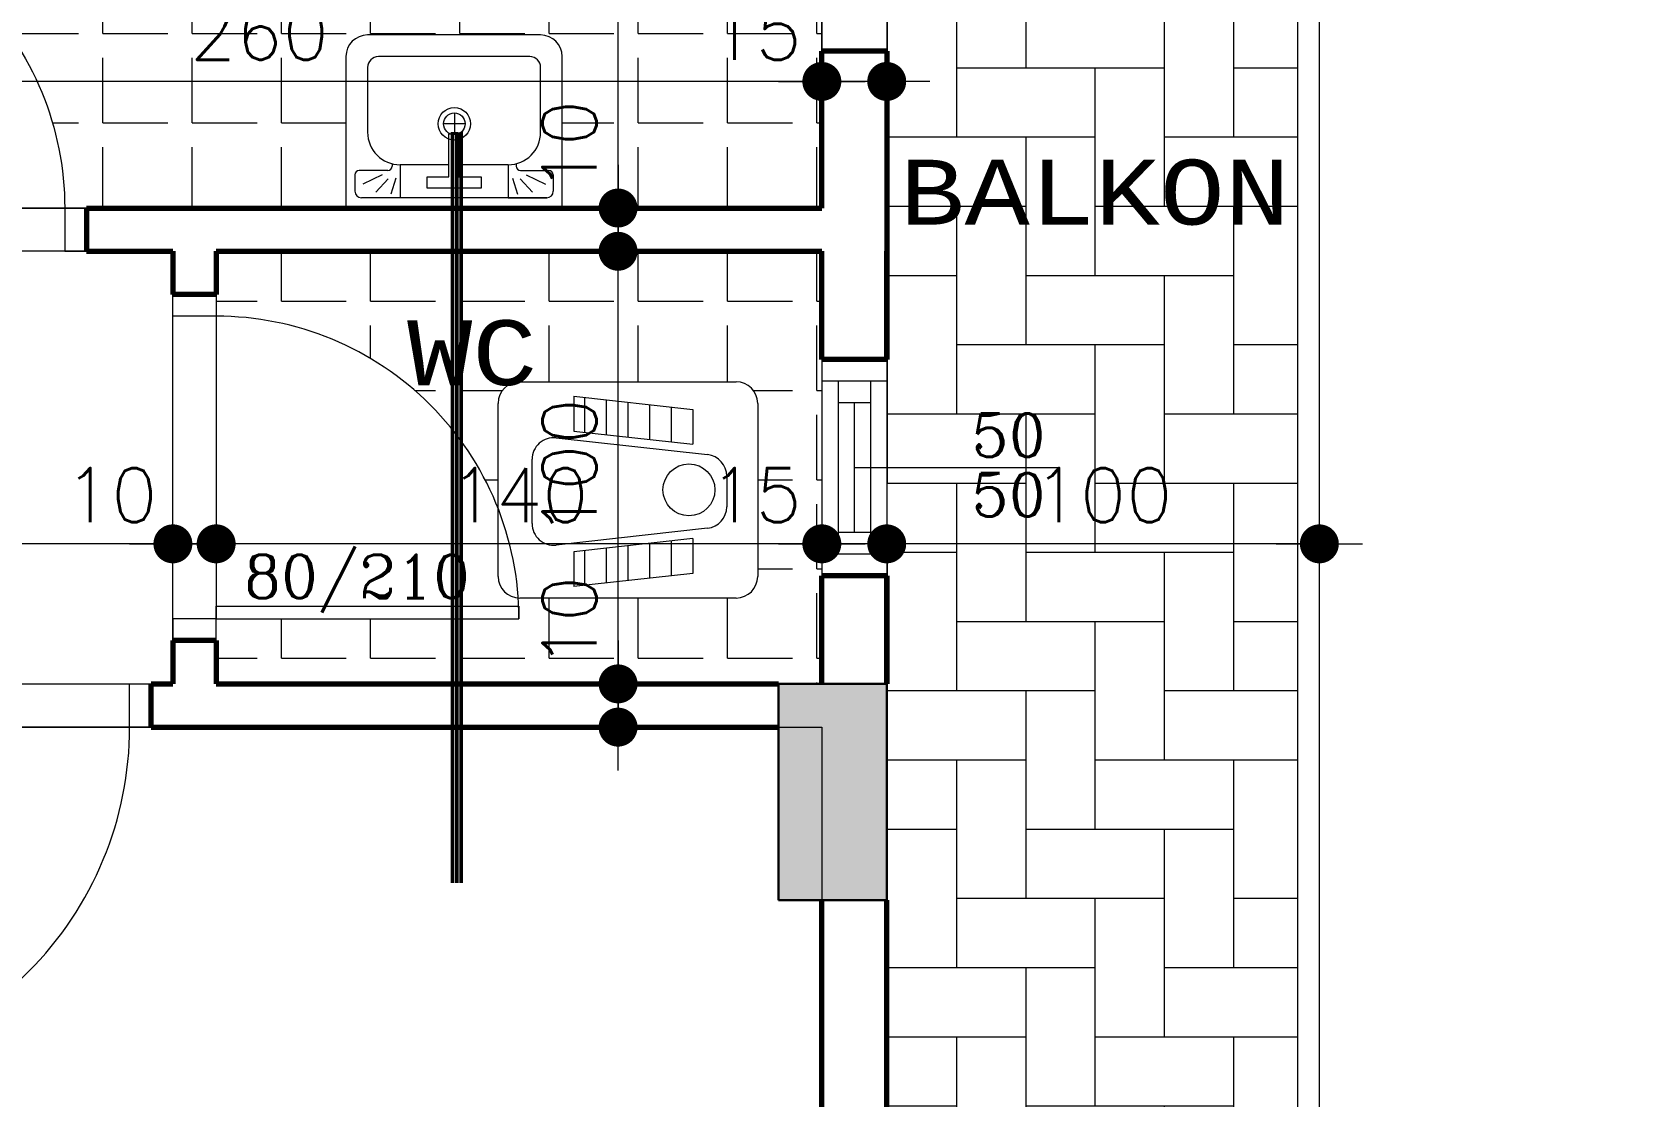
# Model space of a CAD drawing. Header units: millimetres. Extents: x 35860 to 71103, y -11298 to -8385.
# Drawn here: x 47753.6 to 48126.7, y -10413.8 to -10167.8 of the extents above; entities that cross this region are included whole.
import ezdxf
from ezdxf.enums import TextEntityAlignment as Align

# ---------------------------------------------------------------- set-up
doc = ezdxf.new("R2010")
doc.units = ezdxf.units.MM
doc.header["$MEASUREMENT"] = 0
doc.layers.get('0').update_dxf_attribs({"lineweight": 15})
doc.layers.get('Defpoints').update_dxf_attribs({"lineweight": 20})
for name, color, linetype, lineweight in [('02', 2, 'Continuous', 20), ('03_Yazı', 1, 'Continuous', 30), ('05', 4, 'Continuous', 50), ('07', 3, 'Continuous', 70), ('Aks&Tefriş', 5, 'Continuous', 20), ('Kolon', 6, 'Continuous', 30), ('Merd&Balkon', 40, 'Continuous', 20), ('Ölçü', 140, 'Continuous', 20)]:
    doc.layers.add(name, color=color, linetype=linetype, lineweight=lineweight)
doc.layers.add('Lay_X', color=45, linetype='Continuous', lineweight=13, plot=False)
doc.styles.add('0', font='txt.shx')
doc.styles.add('C3', font='', dxfattribs={"height": 15})
doc.styles.add('ROMANC', font='romanc', dxfattribs={"height": 0.11})
doc.styles.get('C3').set_extended_font_data('Courier New Tur')
doc.dimstyles.new('2', dxfattribs={"dimtxt": 12.5, "dimasz": 1, "dimexe": 0, "dimexo": 0, "dimgap": 5, "dimtad": 1, "dimdec": 0, "dimlfac": -1, "dimzin": 12, "dimdsep": 46, "dimtxsty": '0', "dimblk": 'DOT', "dimcen": 2.5, "dimse1": 1, "dimse2": 1, "dimclrd": 256, "dimclrt": 1, "dimadec": 0, "dimazin": 0, "dimtfac": 1, "dimtdec": 0, "dimtmove": 0, "dimatfit": 0, "dimldrblk": 'DOT', "dimfxl": 1, "dimtolj": 1, "dimtzin": 0, "dimlwd": -1, "dimarcsym": 0})
doc.dimstyles.new('_VI80I', dxfattribs={"dimtxt": 15, "dimasz": 1, "dimexe": 0, "dimexo": 100, "dimgap": 5, "dimtad": 1, "dimdec": 0, "dimlfac": -1, "dimzin": 12, "dimdsep": 46, "dimtxsty": '0', "dimblk1": 'DOT80_2', "dimblk2": 'DOT80_1', "dimsah": 1, "dimcen": 2.5, "dimse1": 1, "dimse2": 1, "dimclrd": 256, "dimclrt": 1, "dimadec": 8, "dimazin": 0, "dimtfac": 1, "dimtdec": 0, "dimtmove": 0, "dimatfit": 0, "dimldrblk": 'DOT', "dimfxl": 1, "dimtolj": 1, "dimtzin": 0, "dimlwd": -1, "dimarcsym": 0})
pattern_1 = [(0, (-2080.745, 0), (0, 20.625), [15, -5.625]), (90, (-2080.745, 0), (-20.625, 1e-15), [15, -5.625])]

# ---------------------------------------------------------------- blocks, each defined once
blk = doc.blocks.new('DOT')
at = {"color": 0}
blk.add_line((-10, 0), (10, 0), dxfattribs=at)
at = {"color": 0, "const_width": 4.5}
blk.add_lwpolyline([(-2.25, 0, 1), (2.25, 0, 1)], format="xyb", close=True, dxfattribs=at)
blk = doc.blocks.new('*D591')
at = {"layer": 'Defpoints', "color": 0, "transparency": 16777216}
for p in [(48051.06, -10055.92), (47951.06, -10286.05), (47951.06, -10293.42)]:
    blk.add_point(p, dxfattribs=at)
at = {"layer": 'Ölçü', "transparency": 16777216}
blk.add_line((48050.06, -10286.05), (47952.06, -10286.05), dxfattribs=at)
at = {"layer": 'Ölçü', "transparency": 16777216, "rotation": 180}
blk.add_blockref('DOT', (47951.06, -10286.05), dxfattribs=at)
at = {"layer": 'Ölçü', "transparency": 16777216}
blk.add_blockref('DOT', (48051.06, -10286.05), dxfattribs=at)
at = {"layer": 'Ölçü', "color": 1, "transparency": 16777216, "insert": (48001.06, -10274.8), "char_height": 12.5, "attachment_point": 5, "style": '0'}
blk.add_mtext('\\A1;100', dxfattribs=at)
blk = doc.blocks.new('*D592')
at = {"layer": 'Defpoints', "color": 0, "transparency": 16777216}
for p in [(47936.06, -10286.05), (47936.06, -10293.42), (47951.06, -10293.42)]:
    blk.add_point(p, dxfattribs=at)
at = {"layer": 'Ölçü', "transparency": 16777216}
for p, q in [((47935.06, -10286.05), (47907.39, -10286.05)), ((47951.06, -10286.05), (47936.06, -10286.05)), ((47952.06, -10286.05), (47953.06, -10286.05))]:
    blk.add_line(p, q, dxfattribs=at)
blk.add_blockref('DOT', (47936.06, -10286.05), dxfattribs=at)
at = {"layer": 'Ölçü', "transparency": 16777216, "rotation": 180}
blk.add_blockref('DOT', (47951.06, -10286.05), dxfattribs=at)
at = {"layer": 'Ölçü', "color": 1, "transparency": 16777216, "insert": (47920.73, -10274.8), "char_height": 12.5, "attachment_point": 5, "style": '0'}
blk.add_mtext('\\A1;15', dxfattribs=at)
blk = doc.blocks.new('*D593')
at = {"layer": 'Defpoints', "color": 0, "transparency": 16777216}
for p in [(47796.06, -10286.05), (47936.06, -10293.42), (47796.06, -10308.42)]:
    blk.add_point(p, dxfattribs=at)
at = {"layer": 'Ölçü', "transparency": 16777216}
blk.add_line((47935.06, -10286.05), (47797.06, -10286.05), dxfattribs=at)
at = {"layer": 'Ölçü', "transparency": 16777216, "rotation": 180}
blk.add_blockref('DOT', (47796.06, -10286.05), dxfattribs=at)
at = {"layer": 'Ölçü', "transparency": 16777216}
blk.add_blockref('DOT', (47936.06, -10286.05), dxfattribs=at)
at = {"layer": 'Ölçü', "color": 1, "transparency": 16777216, "insert": (47866.06, -10274.8), "char_height": 12.5, "attachment_point": 5, "style": '0'}
blk.add_mtext('\\A1;140', dxfattribs=at)
blk = doc.blocks.new('*D594')
at = {"layer": 'Defpoints', "color": 0, "transparency": 16777216}
for p in [(47786.06, -10286.05), (47786.06, -10308.42), (47796.06, -10308.42)]:
    blk.add_point(p, dxfattribs=at)
at = {"layer": 'Ölçü', "transparency": 16777216}
for p, q in [((47785.06, -10286.05), (47759.48, -10286.05)), ((47796.06, -10286.05), (47786.06, -10286.05)), ((47797.06, -10286.05), (47798.06, -10286.05))]:
    blk.add_line(p, q, dxfattribs=at)
blk.add_blockref('DOT', (47786.06, -10286.05), dxfattribs=at)
at = {"layer": 'Ölçü', "transparency": 16777216, "rotation": 180}
blk.add_blockref('DOT', (47796.06, -10286.05), dxfattribs=at)
at = {"layer": 'Ölçü', "color": 1, "transparency": 16777216, "insert": (47771.77, -10274.8), "char_height": 12.5, "attachment_point": 5, "style": '0'}
blk.add_mtext('\\A1;10', dxfattribs=at)
blk = doc.blocks.new('*D595')
at = {"layer": 'Defpoints', "color": 0, "transparency": 16777216}
for p in [(47376.06, -10218.42), (47376.06, -10286.05), (47786.06, -10308.42)]:
    blk.add_point(p, dxfattribs=at)
at = {"layer": 'Ölçü', "transparency": 16777216}
blk.add_line((47785.06, -10286.05), (47377.06, -10286.05), dxfattribs=at)
at = {"layer": 'Ölçü', "transparency": 16777216, "rotation": 180}
blk.add_blockref('DOT', (47376.06, -10286.05), dxfattribs=at)
at = {"layer": 'Ölçü', "transparency": 16777216}
blk.add_blockref('DOT', (47786.06, -10286.05), dxfattribs=at)
at = {"layer": 'Ölçü', "color": 1, "transparency": 16777216, "insert": (47581.06, -10274.8), "char_height": 12.5, "attachment_point": 5, "style": '0'}
blk.add_mtext('\\A1;410', dxfattribs=at)
blk = doc.blocks.new('*D606')
at = {"layer": 'Defpoints', "color": 0, "transparency": 16777216}
for p in [(47936.06, -10172.17), (47951.06, -10172.17), (47936.06, -10179.16)]:
    blk.add_point(p, dxfattribs=at)
at = {"layer": 'Ölçü', "transparency": 16777216}
for p, q in [((47935.06, -10179.16), (47907.39, -10179.16)), ((47951.06, -10179.16), (47936.06, -10179.16)), ((47952.06, -10179.16), (47953.06, -10179.16))]:
    blk.add_line(p, q, dxfattribs=at)
blk.add_blockref('DOT', (47936.06, -10179.16), dxfattribs=at)
at = {"layer": 'Ölçü', "transparency": 16777216, "rotation": 180}
blk.add_blockref('DOT', (47951.06, -10179.16), dxfattribs=at)
at = {"layer": 'Ölçü', "color": 1, "transparency": 16777216, "insert": (47920.73, -10167.91), "char_height": 12.5, "attachment_point": 5, "style": '0'}
blk.add_mtext('\\A1;15', dxfattribs=at)
blk = doc.blocks.new('*D607')
at = {"layer": 'Defpoints', "color": 0, "transparency": 16777216}
for p in [(47936.06, -10172.17), (47676.06, -10179.16), (47676.06, -10208.42)]:
    blk.add_point(p, dxfattribs=at)
at = {"layer": 'Ölçü', "transparency": 16777216}
blk.add_line((47935.06, -10179.16), (47677.06, -10179.16), dxfattribs=at)
at = {"layer": 'Ölçü', "transparency": 16777216, "rotation": 180}
blk.add_blockref('DOT', (47676.06, -10179.16), dxfattribs=at)
at = {"layer": 'Ölçü', "transparency": 16777216}
blk.add_blockref('DOT', (47936.06, -10179.16), dxfattribs=at)
at = {"layer": 'Ölçü', "color": 1, "transparency": 16777216, "insert": (47806.06, -10167.91), "char_height": 12.5, "attachment_point": 5, "style": '0'}
blk.add_mtext('\\A1;260', dxfattribs=at)
blk = doc.blocks.new('*D676')
at = {"layer": 'Defpoints', "color": 0, "transparency": 16777216}
for p in [(47888.96, -10318.42), (47926.06, -10318.42), (47926.06, -10328.42)]:
    blk.add_point(p, dxfattribs=at)
at = {"layer": 'Ölçü', "transparency": 16777216}
for p, q in [((47888.96, -10317.42), (47888.96, -10291.84)), ((47888.96, -10328.42), (47888.96, -10318.42)), ((47888.96, -10329.42), (47888.96, -10330.42))]:
    blk.add_line(p, q, dxfattribs=at)
for p, rotation in [((47888.96, -10318.42), 270), ((47888.96, -10328.42), 90)]:
    blk.add_blockref('DOT', p, dxfattribs=dict(at, rotation=rotation))
at = {"layer": 'Ölçü', "color": 1, "transparency": 16777216, "insert": (47877.71, -10304.13), "char_height": 12.5, "attachment_point": 5, "rotation": 90, "style": '0'}
blk.add_mtext('\\A1;10', dxfattribs=at)
blk = doc.blocks.new('*D677')
at = {"layer": 'Defpoints', "color": 0, "transparency": 16777216}
for p in [(47888.96, -10218.42), (47936.06, -10218.42), (47926.06, -10318.42)]:
    blk.add_point(p, dxfattribs=at)
at = {"layer": 'Ölçü', "transparency": 16777216}
blk.add_line((47888.96, -10317.42), (47888.96, -10219.42), dxfattribs=at)
for p, rotation in [((47888.96, -10218.42), 90), ((47888.96, -10318.42), 270)]:
    blk.add_blockref('DOT', p, dxfattribs=dict(at, rotation=rotation))
at = {"layer": 'Ölçü', "color": 1, "transparency": 16777216, "insert": (47877.71, -10268.42), "char_height": 12.5, "attachment_point": 5, "rotation": 90, "style": '0'}
blk.add_mtext('\\A1;100', dxfattribs=at)
blk = doc.blocks.new('*D678')
at = {"layer": 'Defpoints', "color": 0, "transparency": 16777216}
for p in [(47888.96, -10208.42), (47936.06, -10208.42), (47936.06, -10218.42)]:
    blk.add_point(p, dxfattribs=at)
at = {"layer": 'Ölçü', "transparency": 16777216}
for p, q in [((47888.96, -10207.42), (47888.96, -10181.84)), ((47888.96, -10218.42), (47888.96, -10208.42)), ((47888.96, -10219.42), (47888.96, -10220.42))]:
    blk.add_line(p, q, dxfattribs=at)
for p, rotation in [((47888.96, -10208.42), 270), ((47888.96, -10218.42), 90)]:
    blk.add_blockref('DOT', p, dxfattribs=dict(at, rotation=rotation))
at = {"layer": 'Ölçü', "color": 1, "transparency": 16777216, "insert": (47877.71, -10194.13), "char_height": 12.5, "attachment_point": 5, "rotation": 90, "style": '0'}
blk.add_mtext('\\A1;10', dxfattribs=at)
blk = doc.blocks.new('*D679')
at = {"layer": 'Defpoints', "color": 0, "transparency": 16777216}
for p in [(47888.96, -10005.92), (47951.06, -10005.92), (47936.06, -10208.42)]:
    blk.add_point(p, dxfattribs=at)
at = {"layer": 'Ölçü', "transparency": 16777216}
blk.add_line((47888.96, -10207.42), (47888.96, -10006.92), dxfattribs=at)
for p, rotation in [((47888.96, -10005.92), 90), ((47888.96, -10208.42), 270)]:
    blk.add_blockref('DOT', p, dxfattribs=dict(at, rotation=rotation))
at = {"layer": 'Ölçü', "color": 1, "transparency": 16777216, "insert": (47877.71, -10107.17), "char_height": 12.5, "attachment_point": 5, "rotation": 90, "style": '0'}
blk.add_mtext('\\A1;202', dxfattribs=at)
blk = doc.blocks.new('DOT80_2')
at = {"color": 0}
blk.add_line((0, 0), (0, -80), dxfattribs=at)
blk.add_blockref('DOT', (0, 0))
blk = doc.blocks.new('DOT80_1')
at = {"color": 0}
blk.add_line((0, 0), (0, 80), dxfattribs=at)
blk.add_blockref('DOT', (0, 0))
blk = doc.blocks.new('*D866')
at = {"layer": 'Aks&Tefriş', "transparency": 16777216}
blk.add_line((48228.66, -10432.42), (48228.66, -10294.42), dxfattribs=at)
at = {"layer": 'Defpoints', "color": 0, "transparency": 16777216}
for p in [(47951.06, -10293.42), (48228.66, -10293.42), (47951.06, -10433.42)]:
    blk.add_point(p, dxfattribs=at)
at = {"layer": 'Aks&Tefriş', "transparency": 16777216}
for name, p, rotation in [('DOT80_1', (48228.66, -10293.42), 90), ('DOT80_2', (48228.66, -10433.42), 270)]:
    blk.add_blockref(name, p, dxfattribs=dict(at, rotation=rotation))
at = {"layer": 'Aks&Tefriş', "color": 1, "transparency": 16777216, "insert": (48216.16, -10363.42), "char_height": 15, "attachment_point": 5, "rotation": 90, "style": '0'}
blk.add_mtext('\\A1;140', dxfattribs=at)
blk = doc.blocks.new('*D867')
at = {"layer": 'Aks&Tefriş', "transparency": 16777216}
blk.add_line((48228.66, -10292.42), (48228.66, -10244.42), dxfattribs=at)
at = {"layer": 'Defpoints', "color": 0, "transparency": 16777216}
for p in [(47951.06, -10243.42), (48228.66, -10243.42), (47951.06, -10293.42)]:
    blk.add_point(p, dxfattribs=at)
at = {"layer": 'Aks&Tefriş', "transparency": 16777216}
for name, p, rotation in [('DOT80_1', (48228.66, -10243.42), 90), ('DOT80_2', (48228.66, -10293.42), 270)]:
    blk.add_blockref(name, p, dxfattribs=dict(at, rotation=rotation))
at = {"layer": 'Aks&Tefriş', "color": 1, "transparency": 16777216, "insert": (48216.16, -10268.42), "char_height": 15, "attachment_point": 5, "rotation": 90, "style": '0'}
blk.add_mtext('\\A1;50', dxfattribs=at)
blk = doc.blocks.new('*D868')
at = {"layer": 'Aks&Tefriş', "transparency": 16777216}
blk.add_line((48228.66, -10242.42), (48228.66, -10173.17), dxfattribs=at)
at = {"layer": 'Defpoints', "color": 0, "transparency": 16777216}
for p in [(47951.06, -10172.17), (48228.66, -10172.17), (47951.06, -10243.42)]:
    blk.add_point(p, dxfattribs=at)
at = {"layer": 'Aks&Tefriş', "transparency": 16777216}
for name, p, rotation in [('DOT80_1', (48228.66, -10172.17), 90), ('DOT80_2', (48228.66, -10243.42), 270)]:
    blk.add_blockref(name, p, dxfattribs=dict(at, rotation=rotation))
at = {"layer": 'Aks&Tefriş', "color": 1, "transparency": 16777216, "insert": (48216.16, -10207.8), "char_height": 15, "attachment_point": 5, "rotation": 90, "style": '0'}
blk.add_mtext('\\A1;71', dxfattribs=at)
blk = doc.blocks.new('*D869')
at = {"layer": 'Aks&Tefriş', "transparency": 16777216}
blk.add_line((48228.66, -10171.17), (48228.66, -10123.17), dxfattribs=at)
at = {"layer": 'Defpoints', "color": 0, "transparency": 16777216}
for p in [(47951.06, -10122.17), (48228.66, -10122.17), (47951.06, -10172.17)]:
    blk.add_point(p, dxfattribs=at)
at = {"layer": 'Aks&Tefriş', "transparency": 16777216}
for name, p, rotation in [('DOT80_1', (48228.66, -10122.17), 90), ('DOT80_2', (48228.66, -10172.17), 270)]:
    blk.add_blockref(name, p, dxfattribs=dict(at, rotation=rotation))
at = {"layer": 'Aks&Tefriş', "color": 1, "transparency": 16777216, "insert": (48216.16, -10147.17), "char_height": 15, "attachment_point": 5, "rotation": 90, "style": '0'}
blk.add_mtext('\\A1;50', dxfattribs=at)

msp = doc.modelspace()

# ---------------------------------------------------------------- hatches: boundary and pattern name
h = msp.add_hatch()
h.set_pattern_fill('ANSI33', color=256, scale=30, style=0)
h.paths.add_polyline_path([(47466.06, -9402.81), (47466.06, -9351.71), (47491.06, -9352.81), (47491.06, -9402.81)])
h.paths.add_polyline_path([(47951.06, -9983.42), (47891.06, -9983.42), (47891.06, -10013.42), (47951.06, -10013.42)])
h.paths.add_polyline_path([(47926.06, -9628.42), (47951.06, -9628.42), (47951.06, -9678.42), (47926.06, -9678.42)])
h.paths.add_polyline_path([(47491.06, -9638.42), (47491.06, -9678.42), (47466.06, -9678.42), (47466.06, -9638.42)])
h.paths.add_polyline_path([(47926.06, -10368.42), (47951.06, -10368.42), (47951.06, -10318.42), (47926.06, -10318.42)])
h.paths.add_polyline_path([(47491.06, -10368.42), (47491.06, -10318.42), (47466.06, -10318.42), (47466.06, -10368.42)])
h.paths.add_polyline_path([(47926.06, -9423.08), (47926.06, -9371.98), (47951.06, -9373.08), (47951.06, -9423.08)])
h.paths.add_polyline_path([(47661.06, -9360.3), (47686.06, -9361.4), (47686.06, -9411.4), (47661.06, -9411.4)])
h.paths.add_polyline_path([(47391.06, -10138.42), (47366.06, -10138.42), (47366.06, -10073.42), (47391.06, -10073.42)])
h.paths.add_polyline_path([(47391.06, -9923.42), (47391.06, -9858.42), (47366.06, -9858.42), (47366.06, -9923.42)])
h.paths.add_polyline_path([(47661.06, -9873.42), (47661.06, -9878.42), (47666.06, -9878.42), (47756.06, -9878.42), (47756.06, -9858.42), (47661.06, -9858.42)])
h.paths.add_polyline_path([(47661.06, -10133.42), (47661.06, -10118.42), (47756.06, -10118.42), (47756.06, -10138.42), (47661.06, -10138.42)])
h.paths.add_polyline_path([(47661.06, -10623.42), (47686.06, -10623.42), (47686.06, -10573.42), (47661.06, -10573.42)])
h.paths.add_polyline_path([(47491.06, -10623.42), (47491.06, -10573.42), (47466.06, -10573.42), (47466.06, -10623.42)])
h.paths.add_polyline_path([(47926.06, -10623.42), (47926.06, -10573.42), (47951.06, -10573.42), (47951.06, -10623.42)])
h.paths.add_polyline_path([(47051.06, -9384.52), (47051.06, -9333.42), (47076.06, -9334.52), (47076.06, -9384.52)])
h.paths.add_polyline_path([(47101.06, -9678.42), (47051.06, -9678.42), (47051.06, -9653.42), (47101.06, -9653.42)])
h.paths.add_polyline_path([(47091.06, -9893.42), (47051.06, -9893.42), (47051.06, -9923.42), (47091.06, -9923.42)])
h.paths.add_polyline_path([(47076.06, -10623.42), (47076.06, -10573.42), (47051.06, -10573.42), (47051.06, -10623.42)])
h.paths.add_polyline_path([(47101.06, -10318.42), (47051.06, -10318.42), (47051.06, -10343.42), (47101.06, -10343.42)])
h = msp.add_hatch()
h.set_pattern_fill('SERAMIK9,_O', color=256, scale=4, pattern_type=2)
h.set_pattern_definition([(0, (-2080.745, 0), (16, 16), [48, -16]), (90, (-2064.745, 0), (-16, -16), [48, -16])])
h.paths.add_polyline_path([(48046.06, -10061.67), (47951.06, -10061.67), (47951.06, -10122.17), (47951.06, -10172.17), (47951.06, -10243.42), (47951.06, -10293.42), (47951.06, -10318.42), (47951.06, -10368.42), (47951.06, -10433.42), (47951.06, -10553.42), (47951.06, -10573.42), (47951.06, -10623.42), (47951.06, -10668.42), (47951.06, -10673.42), (47936.06, -10673.42), (47936.06, -10743.42), (47951.06, -10743.42), (47951.06, -10748.42), (47951.06, -10768.42), (48046.06, -10768.42)])
h.paths.add_polyline_path([(47985.44, -10506.77), (48016.69, -10506.77), (48016.69, -10525.52), (47985.44, -10525.52)], flags=24)
h.paths.add_polyline_path([(47985.44, -10265.42), (48016.69, -10265.42), (48016.69, -10284.17), (47985.44, -10284.17)], flags=24)
h.paths.add_polyline_path([(47969.61, -10146.04), (47990.8, -10146.04), (47990.8, -10131.04), (47969.61, -10131.04)], flags=24)
h.paths.add_polyline_path([(47969.61, -10159.81), (47990.8, -10159.81), (47990.8, -10144.81), (47969.61, -10144.81)], flags=24)
h.paths.add_polyline_path([(47961.52, -10491.04), (47990.8, -10491.04), (47990.8, -10476.04), (47961.52, -10476.04)], flags=24)
h.paths.add_polyline_path([(47961.52, -10504.82), (47990.8, -10504.82), (47990.8, -10489.82), (47961.52, -10489.82)], flags=24)
h.paths.add_polyline_path([(47969.61, -10268.43), (47990.8, -10268.43), (47990.8, -10253.43), (47969.61, -10253.43)], flags=24)
h.paths.add_polyline_path([(47969.61, -10282.2), (47990.8, -10282.2), (47990.8, -10267.2), (47969.61, -10267.2)], flags=24)
h.paths.add_polyline_path([(47947.93, -10216.61), (48050.36, -10216.61), (48050.36, -10192.96), (47947.93, -10192.96)], flags=9)
h = msp.add_hatch()
h.set_pattern_fill('ANGLE', color=256, scale=75, style=0)
h.set_pattern_definition(pattern_1)
h.paths.add_polyline_path([(47936.06, -10065.92), (47756.06, -10065.92), (47756.06, -10138.42), (47694.06, -10138.42), (47694.06, -10138.49, -0.401712), (47761.06, -10208.42), (47826.06, -10208.42), (47826.06, -10173.42, -0.414214), (47831.06, -10168.42), (47871.06, -10168.42, -0.414214), (47876.06, -10173.42), (47876.06, -10208.42), (47936.06, -10208.42)])
h.paths.add_polyline_path([(47691.06, -10138.42), (47676.06, -10138.42), (47676.06, -10208.42), (47691.06, -10208.42)])
h.paths.add_polyline_path([(47909.27, -10158.54), (47932.19, -10158.54), (47932.19, -10177.29), (47909.27, -10177.29)], flags=24)
h.paths.add_polyline_path([(47787.31, -10158.54), (47824.81, -10158.54), (47824.81, -10177.29), (47787.31, -10177.29)], flags=24)
h.paths.add_polyline_path([(47868.33, -10204.55), (47868.33, -10183.71), (47887.08, -10183.71), (47887.08, -10204.55)], flags=25)
h.paths.add_polyline_path([(47868.33, -10125.92), (47868.33, -10088.42), (47887.08, -10088.42), (47887.08, -10125.92)], flags=24)
h.paths.add_polyline_path([(47761.75, -10125.6), (47873.82, -10125.6), (47873.82, -10104.53), (47761.75, -10104.53)], flags=24)
h.paths.add_polyline_path([(47765.6, -10141.17), (47866.75, -10141.17), (47866.75, -10121.33), (47765.6, -10121.33)], flags=24)
h.paths.add_polyline_path([(47774.05, -10110.96), (47860.72, -10110.96), (47860.72, -10087.3), (47774.05, -10087.3)], flags=24)
h = msp.add_hatch()
h.set_pattern_fill('ANGLE', color=256, scale=75, style=0)
h.set_pattern_definition(pattern_1)
h.paths.add_polyline_path([(47936.06, -10218.42), (47852.66, -10218.42), (47852.66, -10262.23, -0.063924), (47861.23, -10277.86), (47861.23, -10253.57, -0.414214), (47866.23, -10248.57), (47916.23, -10248.57, -0.414214), (47921.23, -10253.57), (47921.23, -10293.57, -0.414214), (47916.23, -10298.57), (47866.23, -10298.57, -0.016794), (47865.89, -10298.56, -0.006654), (47866, -10300.42), (47866.06, -10300.42), (47866.06, -10303.42), (47852.66, -10303.42), (47852.66, -10318.42), (47926.06, -10318.42), (47936.06, -10318.42), (47936.06, -10293.42), (47936.06, -10243.42)])
h.paths.add_polyline_path([(47850.66, -10303.42), (47796.06, -10303.42), (47796.06, -10308.42), (47796.06, -10318.42), (47850.66, -10318.42)])
h.paths.add_polyline_path([(47850.66, -10218.42), (47796.06, -10218.42), (47796.06, -10228.42), (47796.06, -10233.42, -0.227459), (47850.66, -10259.61)])
h.paths.add_polyline_path([(47909.27, -10265.42), (47932.19, -10265.42), (47932.19, -10284.17), (47909.27, -10284.17)], flags=25)
h.paths.add_polyline_path([(47849.39, -10265.42), (47882.73, -10265.42), (47882.73, -10284.17), (47849.39, -10284.17)], flags=9)
h.paths.add_polyline_path([(47868.33, -10314.55), (47868.33, -10293.71), (47887.08, -10293.71), (47887.08, -10314.55)], flags=24)
h.paths.add_polyline_path([(47835.55, -10253.74), (47874.95, -10253.74), (47874.95, -10230.09), (47835.55, -10230.09)], flags=9)

# ---------------------------------------------------------------- linework, layer by layer
at = {"layer": '02'}
for p, q in [((47936.06, -10122.17), (47936.06, -10172.17)), ((47951.06, -10122.17), (47951.06, -10172.17)), ((47936.06, -10243.42), (47936.06, -10293.42)), ((47951.06, -10243.42), (47951.06, -10293.42)), ((47951.06, -10248.42), (47936.06, -10248.42)), ((47939.81, -10248.42), (47939.81, -10288.42)), ((47947.31, -10248.42), (47947.31, -10288.42)), ((47947.31, -10253.42), (47939.81, -10253.42)), ((47943.56, -10253.42), (47943.56, -10283.42)), ((47943.56, -10268.42), (47991.06, -10268.42)), ((47947.31, -10283.42), (47939.81, -10283.42)), ((47951.06, -10288.42), (47936.06, -10288.42)), ((47796.06, -10303.42), (47796.06, -10300.42))]:
    msp.add_line(p, q, dxfattribs=at)
for points in [[(47691.06, -10138.42, -0.414214), (47761.06, -10208.42), (47691.06, -10208.42), (47691.06, -10138.42), (47694.06, -10138.42), (47694.06, -10208.42)], [(47796.06, -10300.42), (47866.06, -10300.42), (47866.06, -10303.42, 0.414214), (47796.06, -10233.42), (47796.06, -10303.42), (47866.06, -10303.42)], [(47696.06, -10408.42, 0.414214), (47776.06, -10328.42), (47696.06, -10328.42), (47696.06, -10408.42), (47699.06, -10408.42), (47699.06, -10328.42)]]:
    msp.add_lwpolyline(points, format="xyb", dxfattribs=at)
for points in [[(47766.06, -10208.42), (47761.06, -10208.42), (47761.06, -10218.42), (47766.06, -10218.42)], [(47796.06, -10228.42), (47796.06, -10233.42), (47786.06, -10233.42), (47786.06, -10228.42)], [(47796.06, -10308.42), (47796.06, -10303.42), (47786.06, -10303.42), (47786.06, -10308.42)], [(47781.06, -10328.42), (47776.06, -10328.42), (47776.06, -10318.42), (47781.06, -10318.42)]]:
    msp.add_lwpolyline(points, dxfattribs=at)
at = {"layer": '05', "ltscale": 3}
for p, q in [((47850.66, -10364.42), (47850.66, -10190.86)), ((47850.66, -10364.42), (47850.66, -10190.86)), ((47850.66, -10364.42), (47850.66, -10190.86)), ((47851.66, -10364.42), (47851.66, -10190.86)), ((47851.66, -10364.42), (47851.66, -10190.86)), ((47851.66, -10364.42), (47851.66, -10190.86)), ((47852.66, -10364.42), (47852.66, -10190.86)), ((47852.66, -10364.42), (47852.66, -10190.86)), ((47852.66, -10364.42), (47852.66, -10190.86))]:
    msp.add_line(p, q, dxfattribs=at)
at = {"layer": '07'}
for p, q in [((47936.06, -10208.42), (47936.06, -10172.17)), ((47951.06, -10172.17), (47936.06, -10172.17)), ((47951.06, -10172.17), (47951.06, -10243.42)), ((47766.06, -10208.42), (47936.06, -10208.42)), ((47766.06, -10208.42), (47766.06, -10218.42)), ((47766.06, -10218.42), (47786.06, -10218.42)), ((47786.06, -10218.42), (47786.06, -10228.42)), ((47796.06, -10218.42), (47796.06, -10228.42)), ((47796.06, -10218.42), (47936.06, -10218.42)), ((47936.06, -10243.42), (47936.06, -10218.42)), ((47951.06, -10243.42), (47951.06, -10218.42)), ((47796.06, -10228.42), (47786.06, -10228.42)), ((47951.06, -10243.42), (47936.06, -10243.42)), ((47936.06, -10318.42), (47936.06, -10293.42)), ((47951.06, -10293.42), (47936.06, -10293.42)), ((47951.06, -10318.42), (47951.06, -10293.42)), ((47951.06, -10293.42), (47951.06, -10318.42)), ((47786.06, -10308.42), (47786.06, -10318.42)), ((47796.06, -10308.42), (47786.06, -10308.42)), ((47796.06, -10308.42), (47796.06, -10318.42)), ((47781.06, -10318.42), (47786.06, -10318.42)), ((47781.06, -10328.42), (47781.06, -10318.42)), ((47796.06, -10318.42), (47926.06, -10318.42)), ((47781.06, -10328.42), (47926.06, -10328.42)), ((47936.06, -10433.42), (47936.06, -10368.42)), ((47951.06, -10433.42), (47951.06, -10368.42))]:
    msp.add_line(p, q, dxfattribs=at)
at = {"layer": 'Aks&Tefriş', "linetype": 'Continuous'}
for p, q in [((47871.06, -10168.42), (47831.06, -10168.42)), ((47826.06, -10173.42), (47826.06, -10208.42)), ((47831.06, -10175.92), (47831.06, -10190.92)), ((47868.56, -10173.42), (47833.56, -10173.42)), ((47871.06, -10190.92), (47871.06, -10175.92)), ((47876.06, -10208.42), (47876.06, -10173.42)), ((47836.73, -10198.19), (47836.73, -10198.74)), ((47849.82, -10198.42), (47838.56, -10198.42)), ((47838.56, -10198.42), (47838.56, -10206.03)), ((47863.56, -10198.42), (47852.19, -10198.42)), ((47863.56, -10198.42), (47863.56, -10206.03)), ((47865.39, -10198.19), (47865.39, -10198.74)), ((47828.14, -10200.74), (47828.14, -10204.53)), ((47835.73, -10199.74), (47829.14, -10199.74)), ((47834.42, -10200.78), (47829.94, -10202.91)), ((47835.82, -10201.68), (47832.97, -10204.74)), ((47837.59, -10201.51), (47836.42, -10205.21)), ((47864.53, -10201.51), (47865.7, -10205.21)), ((47866.3, -10201.68), (47869.15, -10204.74)), ((47866.39, -10199.74), (47872.98, -10199.74)), ((47867.7, -10200.78), (47872.18, -10202.91)), ((47873.98, -10200.74), (47873.98, -10204.53)), ((47872.48, -10206.03), (47829.64, -10206.03)), ((47863.56, -10206.03), (47872.48, -10206.03)), ((47876.06, -10208.42), (47826.06, -10208.42)), ((47866.23, -10248.57), (47916.23, -10248.57)), ((47861.23, -10293.57), (47861.23, -10253.57)), ((47878.73, -10251.94), (47906.23, -10254.99)), ((47878.73, -10251.94), (47878.73, -10259.99)), ((47881.23, -10252.21), (47881.23, -10260.26)), ((47886.23, -10252.77), (47886.23, -10260.82)), ((47891.23, -10253.33), (47891.23, -10261.38)), ((47896.23, -10253.88), (47896.23, -10261.93)), ((47901.23, -10254.44), (47901.23, -10262.49)), ((47921.23, -10253.57), (47921.23, -10293.57)), ((47906.23, -10254.99), (47906.23, -10263.04)), ((47874.65, -10261.55), (47909.65, -10265.43)), ((47878.73, -10259.99), (47906.23, -10263.04)), ((47869.09, -10275.04), (47869.09, -10266.51)), ((47914.09, -10270.4), (47914.09, -10275.04)), ((47869.09, -10281.37), (47869.09, -10275.04)), ((47914.09, -10275.04), (47914.09, -10277.48)), ((47909.65, -10282.45), (47874.65, -10286.34)), ((47906.23, -10284.84), (47878.73, -10287.9)), ((47878.73, -10287.9), (47878.73, -10295.94)), ((47881.23, -10287.62), (47881.23, -10295.67)), ((47886.23, -10287.06), (47886.23, -10295.11)), ((47891.23, -10286.51), (47891.23, -10294.56)), ((47896.23, -10285.95), (47896.23, -10294)), ((47901.23, -10285.4), (47901.23, -10293.44)), ((47906.23, -10284.84), (47906.23, -10292.89)), ((47906.23, -10292.89), (47878.73, -10295.94)), ((47916.23, -10298.57), (47866.23, -10298.57))]:
    msp.add_line(p, q, dxfattribs=at)
at = {"layer": 'Aks&Tefriş'}
for p, q in [((47851.12, -10186.45), (47851.12, -10191.45)), ((47853.62, -10188.95), (47848.62, -10188.95))]:
    msp.add_line(p, q, dxfattribs=at)
msp.add_lwpolyline([(47852.19, -10191.28), (47852.19, -10201.19), (47857.29, -10201.19), (47857.29, -10203.84), (47844.83, -10203.84), (47844.83, -10201.19), (47849.82, -10201.19), (47849.82, -10191.28), (47852.19, -10191.28)], dxfattribs=at)
for radius in [3.75, 2.5]:
    msp.add_circle((47851.12, -10188.95), radius, dxfattribs=at)
at = {"layer": 'Aks&Tefriş', "linetype": 'Continuous'}
msp.add_circle((47905.34, -10273.57), 6, dxfattribs=at)
for centre, radius, start, end in [((47831.06, -10173.42), 5, 90, 180), ((47871.06, -10173.42), 5, 0, 90), ((47833.56, -10175.92), 2.5, 90, 180), ((47868.56, -10175.92), 2.5, 0, 90), ((47838.56, -10190.92), 7.5, 180, 270), ((47863.56, -10190.92), 7.5, 270, 0), ((47829.14, -10200.74), 1, 90, 180), ((47835.73, -10198.74), 1, 270, 0), ((47866.39, -10198.74), 1, 180, 270), ((47872.98, -10200.74), 1, 0, 90), ((47829.64, -10204.53), 1.5, 180, 270), ((47872.48, -10204.53), 1.5, 270, 0), ((47866.23, -10253.57), 5, 90, 180), ((47916.23, -10253.57), 5, 0, 90), ((47874.09, -10266.51), 5, 83.6598, 180), ((47909.09, -10270.4), 5, 0, 83.6598), ((47909.09, -10277.48), 5, 276.3402, 0), ((47874.09, -10281.37), 5, 180, 276.3402), ((47866.23, -10293.57), 5, 180, 270), ((47916.23, -10293.57), 5, 270, 0)]:
    msp.add_arc(centre, radius, start, end, dxfattribs=at)
at = {"layer": 'Kolon'}
msp.add_lwpolyline([(47926.06, -10368.42), (47951.06, -10368.42), (47951.06, -10318.42), (47926.06, -10318.42)], close=True, dxfattribs=at)
at = {"layer": 'Lay_X'}
for points in [[(47676.06, -10138.42), (47676.06, -10208.42), (47936.06, -10208.42), (47936.06, -10005.92), (47756.06, -10005.92), (47756.06, -10138.42)], [(47376.06, -10138.42), (47376.06, -10318.42), (47786.06, -10318.42), (47786.06, -10218.42), (47666.06, -10218.42), (47666.06, -10138.42)], [(47686.06, -10758.42), (47686.06, -10328.42), (47936.06, -10328.42), (47936.06, -10758.42)]]:
    msp.add_lwpolyline(points, close=True, dxfattribs=at)
at = {"layer": 'Merd&Balkon'}
for p, q in [((48046.06, -10768.42), (48046.06, -10055.92)), ((48051.06, -10773.42), (48051.06, -10055.92))]:
    msp.add_line(p, q, dxfattribs=at)

# ---------------------------------------------------------------- texts
at = {"layer": '03_Yazı', "style": 'C3'}
for s, p in [('BALKON', (47999.14, -10204.75)), ('WC', (47855.25, -10241.87))]:
    msp.add_text(s, height=15, dxfattribs=at).set_placement(p, align=Align.MIDDLE_CENTER)
at = {"layer": '03_Yazı', "style": 'ROMANC'}
for s, p in [('50', (47970.69, -10265.93)), ('50', (47970.69, -10279.7)), ('80/210', (47802.47, -10298.57))]:
    msp.add_text(s, height=10, dxfattribs=at).set_placement(p)

# ---------------------------------------------------------------- dimensions: what is measured, and where the dimension line sits
at = {"layer": 'Aks&Tefriş'}
for base, p1, p2, picture, middle in [((48228.66, -10122.17), (47951.06, -10172.17), (47951.06, -10122.17), '*D869', (48216.16, -10147.17)), ((48228.66, -10172.17), (47951.06, -10243.42), (47951.06, -10172.17), '*D868', (48216.16, -10207.8)), ((48228.66, -10243.42), (47951.06, -10293.42), (47951.06, -10243.42), '*D867', (48216.16, -10268.42)), ((48228.66, -10293.42), (47951.06, -10433.42), (47951.06, -10293.42), '*D866', (48216.16, -10363.42))]:
    dim = msp.add_linear_dim(base=base, p1=p1, p2=p2, angle=90, dimstyle='_VI80I', dxfattribs=at)
    dim.commit()
    dim.dimension.update_dxf_attribs({"geometry": picture, "text_midpoint": middle})
at = {"layer": 'Ölçü'}
for base, p1, p2, angle, picture, middle in [((47888.95610838, -10005.92189481), (47936.06009006, -10208.42189481), (47951.06009006, -10005.92189481), 90, '*D679', (47877.70610838, -10107.17189481)), ((47951.06, -10286.05), (48051.06, -10055.92), (47951.06, -10293.42), 180, '*D591', (48001.06, -10274.8)), ((47676.06, -10179.16), (47936.06, -10172.17), (47676.06, -10208.42), 180, '*D607', (47806.06, -10167.91)), ((47936.06, -10179.16), (47951.06, -10172.17), (47936.06, -10172.17), 180, '*D606', (47920.73, -10167.91)), ((47888.96, -10208.42), (47936.06, -10218.42), (47936.06, -10208.42), 90, '*D678', (47877.71, -10194.13)), ((47888.96, -10218.42), (47926.06, -10318.42), (47936.06, -10218.42), 90, '*D677', (47877.71, -10268.42)), ((47376.06, -10286.05), (47786.06, -10308.42), (47376.06, -10218.42), 180, '*D595', (47581.06, -10274.8)), ((47786.06, -10286.05), (47796.06, -10308.42), (47786.06, -10308.42), 180, '*D594', (47771.77, -10274.8)), ((47796.06, -10286.05), (47936.06, -10293.42), (47796.06, -10308.42), 180, '*D593', (47866.06, -10274.8)), ((47936.06, -10286.05), (47951.06, -10293.42), (47936.06, -10293.42), 180, '*D592', (47920.73, -10274.8)), ((47888.96, -10318.42), (47926.06, -10328.42), (47926.06, -10318.42), 90, '*D676', (47877.71, -10304.13))]:
    dim = msp.add_linear_dim(base=base, p1=p1, p2=p2, angle=angle, dimstyle='2', dxfattribs=at)
    dim.commit()
    dim.dimension.update_dxf_attribs({"geometry": picture, "text_midpoint": middle})

doc.saveas('drawing.dxf')
